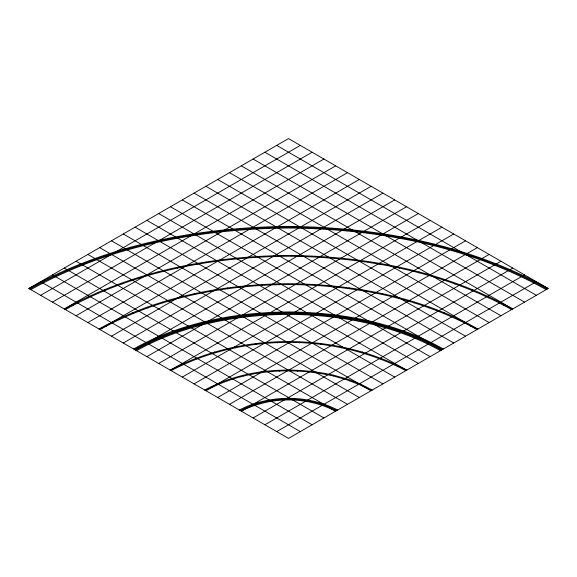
<?xml version="1.0" encoding="UTF-8"?>
<svg xmlns="http://www.w3.org/2000/svg" width="577" height="577" viewBox="0 0 577 577"><rect width="100%" height="100%" fill="white"/><g stroke="black" fill="none" stroke-linecap="round" stroke-linejoin="round"><path stroke-width="0.87" d="M297.205 284.822L297.256 284.021M298.807 256.642L298.85 255.842M299.333 342.99L299.42 342.19M314.631 285.478L314.725 284.685M297.667 371.162L297.775 370.369M319.377 257.421L319.514 256.621M331.854 286.791L332.085 286.004M339.81 258.972L340.041 258.186M320.812 344.62L321.086 343.834M348.941 288.752L349.258 287.973M360.026 261.294L360.344 260.515M315.792 372.778L316.117 371.999M379.94 264.374L380.344 263.61M365.717 291.349L366.164 290.592M341.735 347.859L342.183 347.102M382.255 294.587L382.746 293.837M399.457 268.204L399.948 267.454M205.722 390.615C244.316 369.583 290.887 366.525 333.297 375.966L333.831 375.223L347.729 379.176L360.611 384.152L372.266 390.045M398.346 298.439L398.923 297.71M418.505 272.755L419.075 272.027M361.757 352.648L362.37 351.927M413.969 302.882L414.625 302.175M436.991 278.02L437.647 277.313M349.583 380.856L350.311 380.171M429.05 307.916L429.786 307.231M454.842 283.971L455.57 283.285M380.517 358.901L381.289 358.23M443.533 313.499L444.34 312.849M471.979 290.584L472.787 289.928M457.352 319.622L458.232 319.002M488.33 297.826L489.217 297.205M364.375 387.117L365.277 386.511M397.704 366.51L398.62 365.912M470.45 326.25L471.395 325.666M503.829 305.673L504.781 305.089M28.85 288.5L288.5 138.595L548.15 288.5L288.5 438.405L28.85 288.5C107.711 244.446 198.877 227.208 288.5 226.408C378.123 227.208 469.289 244.446 548.15 288.5M40.65 295.316L300.3 145.404M52.457 302.124L312.107 152.22M64.256 308.94L323.906 159.036M76.056 315.756L335.706 165.851M87.863 322.572L347.513 172.66M99.662 329.38L359.312 179.476M111.469 336.196L371.119 186.292M123.269 343.012L382.919 193.107M135.068 349.828L394.718 199.916M146.875 356.636L406.525 206.732M158.675 363.452L418.325 213.548M170.475 370.268L430.125 220.364M182.282 377.084L441.932 227.172M194.081 383.893L453.731 233.988M205.881 390.708L465.531 240.804M217.688 397.524L477.338 247.62M229.487 404.34L489.137 254.428M500.944 261.244L241.294 411.149C270.317 396.204 306.683 396.204 335.706 411.149L76.056 261.244M253.094 417.964L512.744 268.06M264.893 424.78L524.543 274.876M276.7 431.596L536.35 281.684M29.831 289.07C108.397 245.182 199.216 228.009 288.5 227.208C377.784 228.009 468.603 245.182 547.169 289.07M30.819 289.632C109.082 245.917 199.555 228.809 288.5 228.009C377.445 228.809 467.918 245.917 546.181 289.632M64.422 309.034C132.479 271.017 211.153 256.138 288.5 255.452C365.847 256.138 444.521 271.017 512.578 309.034M65.403 309.604C133.164 271.753 211.492 256.938 288.5 256.253C365.508 256.938 443.836 271.753 511.597 309.604M99.006 329.005C156.562 296.852 223.09 284.273 288.5 283.689C353.91 284.273 420.438 296.852 477.994 329.005M99.994 329.575C157.247 297.588 223.429 285.074 288.5 284.49C353.571 285.074 419.753 297.588 477.006 329.575M133.597 348.977C180.644 322.694 235.034 312.409 288.5 311.926C341.966 312.409 396.356 322.694 443.403 348.977M134.578 349.539C181.329 323.423 235.373 313.21 288.5 312.734C341.627 313.21 395.671 323.423 442.422 349.539M135.559 350.109C182.015 324.159 235.712 314.011 288.5 313.535C341.288 314.011 394.985 324.159 441.441 350.109M136.547 350.679C182.7 324.894 236.051 314.804 288.5 314.335C340.949 314.804 394.3 324.894 440.453 350.679M170.15 370.081C242.47 332.063 334.53 332.063 406.85 370.081M171.131 370.643C242.852 332.951 334.148 332.951 405.869 370.643M204.734 390.045C243.79 368.768 290.916 365.674 333.831 375.223M239.325 410.016C269.56 394.444 307.44 394.444 337.675 410.016M240.306 410.586C269.935 395.324 307.065 395.324 336.694 410.586M333.297 375.966L347.037 379.875L359.767 384.787L371.278 390.615M276.7 145.404L536.35 295.316M264.893 152.22L524.543 302.124M253.094 159.036L512.744 308.94M241.294 165.851L500.944 315.756M229.487 172.66L489.137 322.572M217.688 179.476L477.338 329.38M205.881 186.292L465.531 336.196M194.081 193.107L453.731 343.012M182.282 199.916L441.932 349.828M170.475 206.732L430.125 356.636M158.675 213.548L418.325 363.452M146.875 220.364L406.525 370.268M135.068 227.172L394.718 377.084M123.269 233.988L382.919 383.893M111.469 240.804L371.119 390.708M99.662 247.62L359.312 397.524M87.863 254.428L347.513 404.34M64.256 268.06L323.906 417.964M52.457 274.876L312.107 424.78M40.65 281.684L300.3 431.596M72.219 305.089L73.171 305.673M105.605 325.666L106.55 326.25M178.38 365.912L179.296 366.51M211.723 386.511L212.624 387.117M87.783 297.205L88.67 297.826M118.768 319.002L119.648 319.622M104.213 289.928L105.021 290.584M132.66 312.849L133.467 313.499M195.711 358.23L196.483 358.901M121.43 283.285L122.158 283.971M147.214 307.231L147.95 307.916M226.689 380.171L227.417 380.856M139.353 277.313L140.009 278.02M162.375 302.175L163.031 302.882M214.63 351.927L215.243 352.648M157.925 272.027L158.495 272.755M178.077 297.71L178.654 298.439M243.169 375.223L243.703 375.966M177.052 267.454L177.543 268.204M194.254 293.837L194.745 294.587M234.817 347.102L235.265 347.859M196.656 263.61L197.06 264.374M210.836 290.592L211.24 291.356M260.883 371.999L261.208 372.778M216.656 260.515L216.974 261.294M227.742 287.973L228.059 288.752M255.914 343.834L256.188 344.62M236.959 258.186L237.19 258.972M244.915 286.004L245.146 286.791M257.486 256.621L257.623 257.421M262.275 284.685L262.412 285.478M279.225 370.369L279.333 371.162M277.58 342.19L277.667 342.99M278.15 255.842L278.193 256.642M279.744 284.021L279.795 284.822"/></g></svg>
